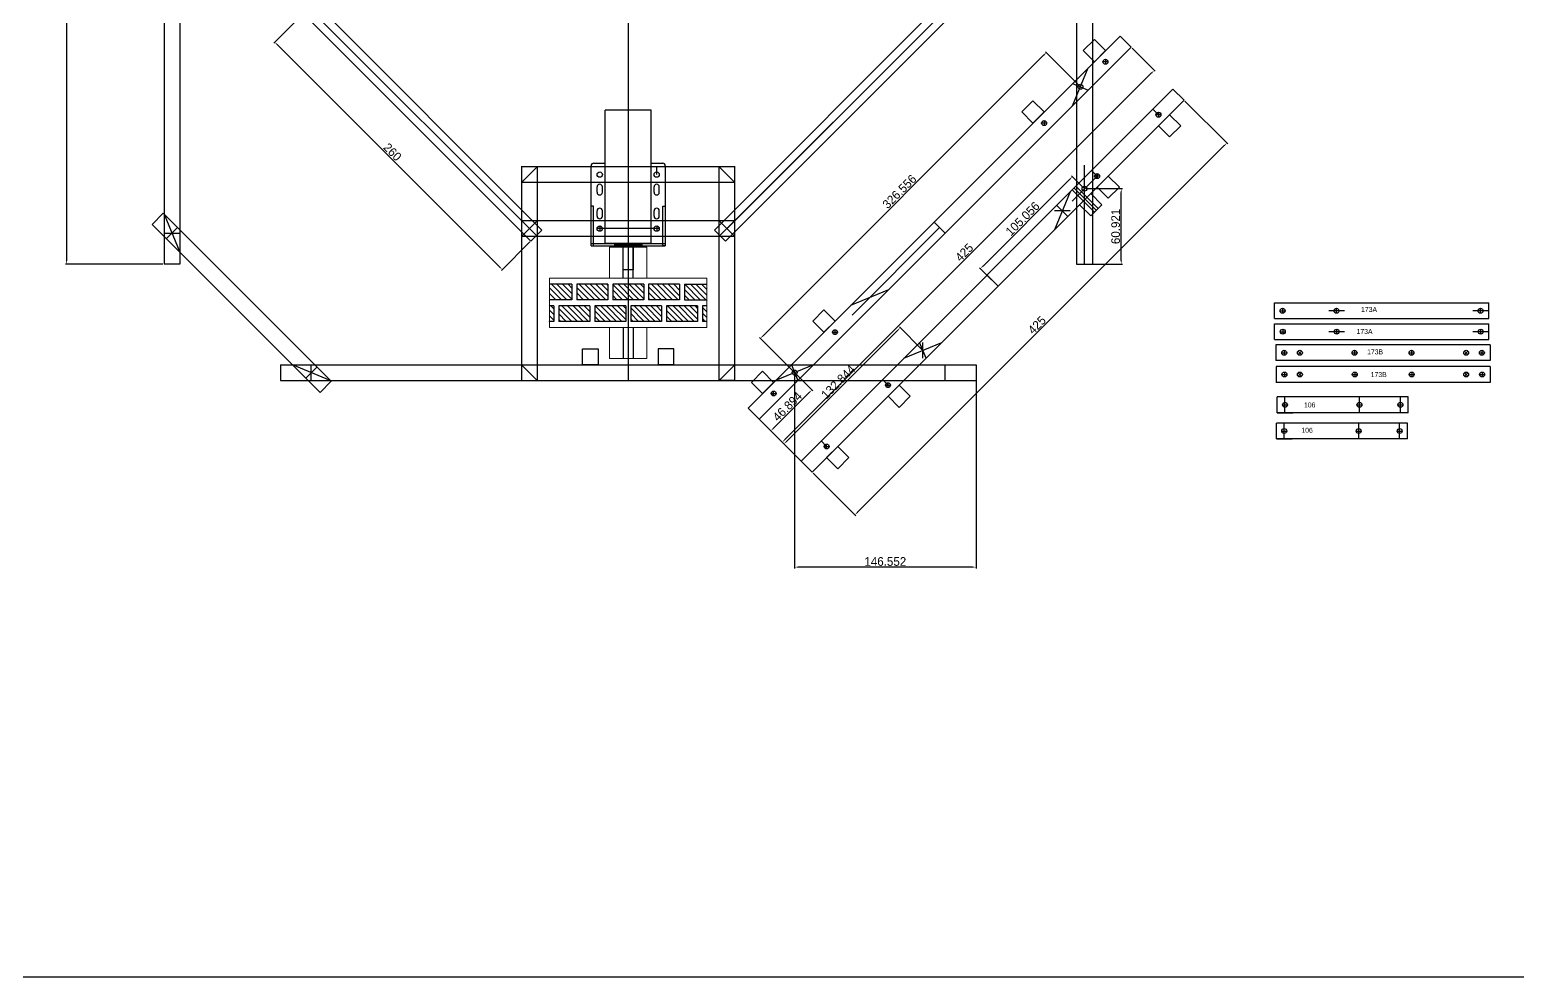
# Model space of a CAD drawing. Header units: millimetres. Extents: x -15418 to 43885, y -27590 to 23052.
# Drawn here: x 21737 to 22939, y -5202 to -4437 of the extents above; entities that cross this region are included whole.
import ezdxf

# ---------------------------------------------------------------- set-up
doc = ezdxf.new("R2010")
doc.units = ezdxf.units.MM
doc.header["$LTSCALE"] = 0.5
doc.layers.get('0').update_dxf_attribs({"lineweight": 5})
doc.layers.get('Defpoints').update_dxf_attribs({"color": 4})
for name, color, linetype in [('Layer1', 1, 'Continuous'), ('Layer2', 2, 'Continuous'), ('Layer3', 9, 'Continuous'), ('Layer4', 6, 'Continuous')]:
    doc.layers.add(name, color=color, linetype=linetype)
doc.layers.add('Layer9', color=3, linetype='Continuous', lineweight=5)
doc.dimstyles.new('ISO-25', dxfattribs={"dimtxt": 7, "dimasz": 3, "dimexe": 1, "dimexo": 1, "dimgap": 1, "dimtad": 1, "dimtoh": 1, "dimdec": 3, "dimdsep": 46, "dimtxsty": 'Standard', "dimcen": 2.5, "dimadec": 0, "dimazin": 0, "dimtfac": 1, "dimtdec": 3, "dimtmove": 0, "dimatfit": 3, "dimfxl": 1, "dimarcsym": 1})

# ---------------------------------------------------------------- blocks, each defined once
blk = doc.blocks.new('*D126')
at = {"layer": 'Defpoints', "color": 0, "transparency": 16777216}
for p in [(21845.5, -4063.9), (21766.8, -4625.9), (21845.5, -4625.9)]:
    blk.add_point(p, dxfattribs=at)
at = {"layer": 'Layer1', "color": 0, "lineweight": -2, "transparency": 16777216}
for p, q in [((21844.5, -4063.9), (21765.8, -4063.9)), ((21766.8, -4066.9), (21766.8, -4622.9)), ((21844.5, -4625.9), (21765.8, -4625.9))]:
    blk.add_line(p, q, dxfattribs=at)
at = {"layer": 'Layer1', "color": 0, "transparency": 16777216}
for points in [[(21766.3, -4066.9), (21767.3, -4066.9), (21766.8, -4063.9)], [(21766.3, -4622.9), (21767.3, -4622.9), (21766.8, -4625.9)]]:
    blk.add_solid(points, dxfattribs=at)
at = {"layer": 'Layer1', "color": 0, "transparency": 16777216, "insert": (21762.3, -4344.9), "char_height": 7, "attachment_point": 5, "rotation": 90}
blk.add_mtext('562', dxfattribs=at)
blk = doc.blocks.new('*D130')
at = {"layer": 'Defpoints', "color": 0, "transparency": 16777216}
for p in [(21958, -4423.5), (21934.9, -4446.5), (22141.8, -4607.3)]:
    blk.add_point(p, dxfattribs=at)
at = {"layer": 'Layer1', "color": 0, "lineweight": -2, "transparency": 16777216}
for p, q in [((21957.3, -4424.2), (21934.2, -4447.3)), ((22116.7, -4628.3), (21937.1, -4448.7)), ((22141.1, -4608), (22118.1, -4631.1))]:
    blk.add_line(p, q, dxfattribs=at)
at = {"layer": 'Layer1', "color": 0, "transparency": 16777216}
for points in [[(21937.4, -4448.3), (21936.7, -4449), (21934.9, -4446.5)], [(22117, -4627.9), (22116.3, -4628.6), (22118.8, -4630.4)]]:
    blk.add_solid(points, dxfattribs=at)
at = {"layer": 'Layer1', "color": 0, "transparency": 16777216, "insert": (22030, -4535.3), "char_height": 7, "attachment_point": 5, "rotation": 315}
blk.add_mtext('260', dxfattribs=at)
blk = doc.blocks.new('*D134')
at = {"layer": 'Defpoints', "color": 0, "transparency": 16777216}
for p in [(22626.8, -4450.6), (22645.4, -4469.3), (22326.3, -4751.2)]:
    blk.add_point(p, dxfattribs=at)
at = {"layer": 'Layer1', "color": 0, "lineweight": -2, "transparency": 16777216}
for p, q in [((22627.5, -4451.3), (22646.1, -4470)), ((22347, -4767.7), (22643.3, -4471.4)), ((22327, -4751.9), (22345.6, -4770.5))]:
    blk.add_line(p, q, dxfattribs=at)
at = {"layer": 'Layer1', "color": 0, "transparency": 16777216}
for points in [[(22643, -4471.1), (22643.7, -4471.8), (22645.4, -4469.3)], [(22346.7, -4767.3), (22347.4, -4768), (22344.9, -4769.8)]]:
    blk.add_solid(points, dxfattribs=at)
at = {"layer": 'Layer1', "color": 0, "transparency": 16777216, "insert": (22492, -4616.4), "char_height": 7, "attachment_point": 5, "rotation": 45}
blk.add_mtext('425', dxfattribs=at)
blk = doc.blocks.new('*D135')
at = {"layer": 'Defpoints', "color": 0, "transparency": 16777216}
for p in [(22669.6, -4493.4), (22704.2, -4528), (22369.1, -4794)]:
    blk.add_point(p, dxfattribs=at)
at = {"layer": 'Layer1', "color": 0, "lineweight": -2, "transparency": 16777216}
for p, q in [((22670.3, -4494.2), (22704.9, -4528.7)), ((22405.8, -4826.4), (22702, -4530.1)), ((22369.8, -4794.7), (22404.4, -4829.2))]:
    blk.add_line(p, q, dxfattribs=at)
at = {"layer": 'Layer1', "color": 0, "transparency": 16777216}
for points in [[(22701.7, -4529.8), (22702.4, -4530.5), (22704.2, -4528)], [(22405.4, -4826.1), (22406.1, -4826.8), (22403.6, -4828.5)]]:
    blk.add_solid(points, dxfattribs=at)
at = {"layer": 'Layer1', "color": 0, "transparency": 16777216, "insert": (22550.7, -4675.1), "char_height": 7, "attachment_point": 5, "rotation": 45}
blk.add_mtext('425', dxfattribs=at)
blk = doc.blocks.new('*D136')
at = {"layer": 'Defpoints', "color": 0, "transparency": 16777216}
for p in [(22354.9, -4713.5), (22368.9, -4727.5), (22321.8, -4746.7)]:
    blk.add_point(p, dxfattribs=at)
at = {"layer": 'Layer1', "color": 0, "lineweight": -2, "transparency": 16777216}
for p, q in [((22355.6, -4714.2), (22369.6, -4728.2)), ((22337.8, -4758.5), (22366.8, -4729.6)), ((22322.5, -4747.4), (22336.4, -4761.3))]:
    blk.add_line(p, q, dxfattribs=at)
at = {"layer": 'Layer1', "color": 0, "transparency": 16777216}
for points in [[(22366.4, -4729.2), (22367.1, -4729.9), (22368.9, -4727.5)], [(22337.5, -4758.1), (22338.2, -4758.9), (22335.7, -4760.6)]]:
    blk.add_solid(points, dxfattribs=at)
at = {"layer": 'Layer1', "color": 0, "transparency": 16777216, "insert": (22349.1, -4740.9), "char_height": 7, "attachment_point": 5, "rotation": 45}
blk.add_mtext('46.894', dxfattribs=at)
blk = doc.blocks.new('*D139')
at = {"layer": 'Defpoints', "color": 0, "transparency": 16777216}
for p in [(22354.9, -4713.5), (22501.5, -4713.5), (22354.9, -4870.7)]:
    blk.add_point(p, dxfattribs=at)
at = {"layer": 'Layer1', "color": 0, "lineweight": -2, "transparency": 16777216}
for p, q in [((22354.9, -4714.5), (22354.9, -4871.7)), ((22501.5, -4714.5), (22501.5, -4871.7)), ((22498.5, -4870.7), (22357.9, -4870.7))]:
    blk.add_line(p, q, dxfattribs=at)
at = {"layer": 'Layer1', "color": 0, "transparency": 16777216}
for points in [[(22357.9, -4870.2), (22357.9, -4871.2), (22354.9, -4870.7)], [(22498.5, -4870.2), (22498.5, -4871.2), (22501.5, -4870.7)]]:
    blk.add_solid(points, dxfattribs=at)
at = {"layer": 'Layer1', "color": 0, "transparency": 16777216, "insert": (22428.2, -4866.2), "char_height": 7, "attachment_point": 5}
blk.add_mtext('146.552', dxfattribs=at)
blk = doc.blocks.new('*D213')
at = {"layer": 'Defpoints', "color": 0, "transparency": 16777216}
for p in [(22458.5, -4695.5), (22346.3, -4771.2), (22364.6, -4789.5)]:
    blk.add_point(p, dxfattribs=at)
at = {"layer": 'Layer9', "color": 0, "lineweight": -2, "transparency": 16777216}
for p, q in [((22438.1, -4679.4), (22348.5, -4769.1)), ((22457.8, -4694.8), (22439.6, -4676.6)), ((22363.9, -4788.8), (22345.6, -4770.5))]:
    blk.add_line(p, q, dxfattribs=at)
at = {"layer": 'Layer9', "color": 0, "transparency": 16777216}
for points in [[(22437.8, -4679.1), (22438.5, -4679.8), (22440.3, -4677.3)], [(22348.1, -4768.8), (22348.8, -4769.5), (22346.3, -4771.2)]]:
    blk.add_solid(points, dxfattribs=at)
at = {"layer": 'Layer9', "color": 0, "transparency": 16777216, "insert": (22390.1, -4721.1), "char_height": 7, "attachment_point": 5, "rotation": 45}
blk.add_mtext('132.844', dxfattribs=at)
blk = doc.blocks.new('*D214')
at = {"layer": 'Defpoints', "color": 0, "transparency": 16777216}
for p in [(22585.8, -4482.6), (22327.3, -4685.9), (22354.9, -4713.5)]:
    blk.add_point(p, dxfattribs=at)
at = {"layer": 'Layer9', "color": 0, "lineweight": -2, "transparency": 16777216}
for p, q in [((22556.1, -4457.1), (22329.4, -4683.8)), ((22585.1, -4481.9), (22557.5, -4454.3)), ((22354.2, -4712.8), (22326.6, -4685.2))]:
    blk.add_line(p, q, dxfattribs=at)
at = {"layer": 'Layer9', "color": 0, "transparency": 16777216}
for points in [[(22555.7, -4456.7), (22556.5, -4457.5), (22558.2, -4455)], [(22329.1, -4683.4), (22329.8, -4684.1), (22327.3, -4685.9)]]:
    blk.add_solid(points, dxfattribs=at)
at = {"layer": 'Layer9', "color": 0, "transparency": 16777216, "insert": (22439.6, -4567.3), "char_height": 7, "attachment_point": 5, "rotation": 45}
blk.add_mtext('326.556', dxfattribs=at)
blk = doc.blocks.new('*D232')
at = {"layer": 'Defpoints', "color": 0, "transparency": 16777216}
for p in [(22579.4, -4555.2), (22589.1, -4564.9), (22514.8, -4639.2)]:
    blk.add_point(p, dxfattribs=at)
at = {"layer": 'Layer1', "color": 0, "lineweight": -2, "transparency": 16777216}
for p, q in [((22588.4, -4564.2), (22578.7, -4554.5)), ((22507.3, -4627.4), (22577.3, -4557.3)), ((22514.1, -4638.5), (22504.4, -4628.8))]:
    blk.add_line(p, q, dxfattribs=at)
at = {"layer": 'Layer1', "color": 0, "transparency": 16777216}
for points in [[(22576.9, -4557), (22577.6, -4557.7), (22579.4, -4555.2)], [(22506.9, -4627), (22507.6, -4627.7), (22505.1, -4629.5)]]:
    blk.add_solid(points, dxfattribs=at)
at = {"layer": 'Layer1', "color": 0, "transparency": 16777216, "insert": (22539.1, -4589.2), "char_height": 7, "attachment_point": 5, "rotation": 45}
blk.add_mtext('105.056', dxfattribs=at)
blk = doc.blocks.new('*D233')
at = {"layer": 'Defpoints', "color": 0, "transparency": 16777216}
for p in [(22589.1, -4564.9), (22618.8, -4564.9), (22589.1, -4625.9)]:
    blk.add_point(p, dxfattribs=at)
at = {"layer": 'Layer1', "color": 0, "lineweight": -2, "transparency": 16777216}
for p, q in [((22590.1, -4564.9), (22619.8, -4564.9)), ((22618.8, -4622.9), (22618.8, -4567.9)), ((22590.1, -4625.9), (22619.8, -4625.9))]:
    blk.add_line(p, q, dxfattribs=at)
at = {"layer": 'Layer1', "color": 0, "transparency": 16777216}
for points in [[(22618.3, -4567.9), (22619.3, -4567.9), (22618.8, -4564.9)], [(22618.3, -4622.9), (22619.3, -4622.9), (22618.8, -4625.9)]]:
    blk.add_solid(points, dxfattribs=at)
at = {"layer": 'Layer1', "color": 0, "transparency": 16777216, "insert": (22614.3, -4595.4), "char_height": 7, "attachment_point": 5, "rotation": 90}
blk.add_mtext('60.921', dxfattribs=at)

msp = doc.modelspace()

# ---------------------------------------------------------------- hatches: boundary and pattern name
at = {"layer": 'Layer3', "transparency": 33554661}
h = msp.add_hatch(dxfattribs=at)
h.set_pattern_fill('ANSI31', color=256, angle=270)
h.set_pattern_definition([(315, (6459.4797, 19165.9875), (2.24506403, 2.24506403), [])])
h.paths.add_polyline_path([(22265.977, -4642.1529), (22283.977, -4642.1529), (22283.977, -4654.6529), (22265.977, -4654.6529)])
h.paths.add_polyline_path([(22236.977, -4642.1529), (22261.977, -4642.1529), (22261.977, -4654.6529), (22236.977, -4654.6529)])
h.paths.add_polyline_path([(22251.477, -4659.6529), (22276.477, -4659.6529), (22276.477, -4672.1529), (22251.477, -4672.1529)])
h.paths.add_polyline_path([(22222.477, -4659.6529), (22247.477, -4659.6529), (22247.477, -4672.1529), (22222.477, -4672.1529)])
h.paths.add_polyline_path([(22207.977, -4642.1529), (22232.977, -4642.1529), (22232.977, -4654.6529), (22207.977, -4654.6529)])
h.paths.add_polyline_path([(22193.477, -4659.6529), (22218.477, -4659.6529), (22218.477, -4672.1529), (22193.477, -4672.1529)])
h.paths.add_polyline_path([(22178.977, -4642.1529), (22203.977, -4642.1529), (22203.977, -4654.6529), (22178.977, -4654.6529)])
h.paths.add_polyline_path([(22164.477, -4659.6529), (22189.477, -4659.6529), (22189.477, -4672.1529), (22164.477, -4672.1529)])
h.paths.add_polyline_path([(22156.977, -4642.1529), (22174.977, -4642.1529), (22174.977, -4654.6529), (22156.977, -4654.6529)])
h.paths.add_polyline_path([(22156.977, -4659.6529), (22160.477, -4659.6529), (22160.477, -4672.1529), (22156.977, -4672.1529)])
h.paths.add_polyline_path([(22280.477, -4659.6529), (22283.977, -4659.6529), (22283.977, -4672.1529), (22280.477, -4672.1529)])

# ---------------------------------------------------------------- linework, layer by layer
at = {"transparency": 33554661}
for p, q in [((22205.477, -4612.1529), (22235.477, -4612.1529)), ((22205.477, -4637.1529), (22205.477, -4612.1529)), ((22220.477, -4637.1529), (22220.477, -4612.1529)), ((22235.477, -4637.1529), (22235.477, -4612.1529)), ((22283.977, -4637.1529), (22156.977, -4637.1529)), ((22156.977, -4637.1529), (22156.977, -4677.1529)), ((22283.977, -4677.1529), (22283.977, -4637.1529)), ((22156.977, -4677.1529), (22283.977, -4677.1529)), ((22205.477, -4677.1529), (22205.477, -4702.1529)), ((22235.477, -4677.1529), (22235.477, -4702.1529)), ((22235.477, -4702.1529), (22205.477, -4702.1529))]:
    msp.add_line(p, q, dxfattribs=at)
at = {"layer": 'Defpoints', "transparency": 33554661}
for p, q in [((22190.477, -4611.1529), (22190.477, -4546.4429)), ((22192.627, -4544.2929), (22201.827, -4544.2929)), ((22239.127, -4544.2929), (22248.327, -4544.2929)), ((22250.477, -4546.4429), (22250.477, -4611.1529)), ((22195.327, -4567.8529), (22195.327, -4563.5529)), ((22199.627, -4567.8529), (22199.627, -4563.5529)), ((22241.327, -4567.8529), (22241.327, -4563.5529)), ((22245.627, -4567.8529), (22245.627, -4563.5529)), ((22192.477, -4579.1529), (22190.477, -4579.1529)), ((22192.477, -4611.1529), (22192.477, -4579.1529)), ((22195.327, -4587.1529), (22195.327, -4582.8529)), ((22199.627, -4587.1529), (22199.627, -4582.8529)), ((22241.327, -4587.1529), (22241.327, -4582.8529)), ((22245.627, -4587.1529), (22245.627, -4582.8529)), ((22248.477, -4611.1529), (22248.477, -4579.1529)), ((22248.477, -4579.1529), (22250.477, -4579.1529)), ((22190.477, -4609.1529), (22250.477, -4609.1529)), ((22190.477, -4611.1529), (22250.477, -4611.1529)), ((22190.477, -4611.1529), (22192.477, -4611.1529)), ((22209.477, -4609.1529), (22209.477, -4611.1529)), ((22220.477, -4612.1529), (22220.477, -4611.1529)), ((22231.477, -4609.1529), (22231.477, -4611.1529)), ((22250.477, -4611.1529), (22248.477, -4611.1529))]:
    msp.add_line(p, q, dxfattribs=at)
for centre in [(22197.477, -4553.5529), (22243.477, -4553.5529), (22197.477, -4597.1529), (22243.477, -4597.1529)]:
    msp.add_circle(centre, 2.15, dxfattribs=at)
for centre, start, end in [((22192.627, -4546.4429), 90, 180), ((22248.327, -4546.4429), 0, 90), ((22197.477, -4563.5529), 0, 180), ((22243.477, -4563.5529), 0, 180), ((22197.477, -4567.8529), 180, 0), ((22243.477, -4567.8529), 180, 0), ((22197.477, -4582.8529), 0, 180), ((22197.477, -4587.1529), 180, 0), ((22243.477, -4582.8529), 0, 180), ((22243.477, -4587.1529), 180, 0)]:
    msp.add_arc(centre, 2.15, start, end, dxfattribs=at)
at = {"layer": 'Layer1', "transparency": 33554661}
for p, q in [((22220.477, -3969.8529), (22220.477, -4719.8529)), ((21845.477, -4063.8529), (21845.477, -4625.8529)), ((21858.177, -4063.8529), (21858.177, -4625.8529)), ((22582.777, -4063.8529), (22582.777, -4625.8529)), ((22595.477, -4063.8529), (22595.477, -4625.8529)), ((21962.4781, -4419.004), (22146.3259, -4602.8517)), ((21966.9682, -4414.5138), (22150.816, -4598.3616)), ((22290.138, -4598.3616), (22473.9857, -4414.5138)), ((22294.6281, -4602.8517), (22478.4759, -4419.004)), ((22141.8357, -4607.3419), (21957.988, -4423.4941)), ((22482.966, -4423.4941), (22299.1182, -4607.3419)), ((22300.327, -4597.1529), (22472.777, -4424.7029)), ((22317.2758, -4742.1721), (22617.7962, -4441.6517)), ((22597.078, -4444.4094), (22588.0977, -4453.3897)), ((22606.0583, -4453.3897), (22597.078, -4444.4094)), ((22617.7962, -4441.6517), (22626.7765, -4450.632)), ((22326.2561, -4751.1523), (22626.7765, -4450.632)), ((22588.0977, -4453.3897), (22597.078, -4462.3699)), ((22597.078, -4462.3699), (22606.0583, -4453.3897)), ((22579.485, -4497.9234), (22592.185, -4467.2629)), ((22608.0583, -4462.3699), (22604.0583, -4462.3699)), ((22606.0583, -4460.3699), (22606.0583, -4464.3699)), ((22579.485, -4479.9629), (22592.185, -4485.2234)), ((22660.6115, -4484.467), (22360.0912, -4784.9874)), ((22369.0714, -4793.9677), (22669.5918, -4493.4473)), ((22547.5098, -4493.9776), (22538.5296, -4502.9579)), ((22556.4901, -4502.9579), (22547.5098, -4493.9776)), ((22669.5918, -4493.4473), (22660.6115, -4484.467)), ((22201.827, -4609.1529), (22201.827, -4501.3529)), ((22239.127, -4501.3529), (22201.827, -4501.3529)), ((22239.127, -4609.1529), (22239.127, -4501.3529)), ((22538.5296, -4502.9579), (22547.5098, -4511.9381)), ((22547.5098, -4511.9381), (22556.4901, -4502.9579)), ((22648.8736, -4505.1853), (22644.3834, -4500.6951)), ((22650.8736, -4505.1853), (22646.8736, -4505.1853)), ((22648.8736, -4503.1853), (22648.8736, -4507.1853)), ((22657.8538, -4505.1853), (22648.8736, -4514.1655)), ((22666.8341, -4514.1655), (22657.8538, -4505.1853)), ((22558.4901, -4511.9381), (22554.4901, -4511.9381)), ((22556.4901, -4509.9381), (22556.4901, -4513.9381)), ((22648.8736, -4514.1655), (22657.8538, -4523.1458)), ((22657.8538, -4523.1458), (22666.8341, -4514.1655)), ((22306.977, -4547.2029), (22133.977, -4547.2029)), ((22134.277, -4547.0279), (22134.277, -4720.0279)), ((22134.277, -4559.9029), (22146.977, -4547.2029)), ((22146.977, -4547.0279), (22146.977, -4720.0279)), ((22293.977, -4720.0279), (22293.977, -4547.0279)), ((22306.677, -4559.9029), (22293.977, -4547.2029)), ((22306.677, -4720.0279), (22306.677, -4547.0279)), ((22589.127, -4625.8529), (22589.127, -4545.8529)), ((22599.3054, -4554.7534), (22594.8153, -4550.2633)), ((22599.3054, -4552.7534), (22599.3054, -4556.7534)), ((22306.977, -4559.9029), (22133.977, -4559.9029)), ((22599.3054, -4554.7534), (22579.0384, -4575.0204)), ((22597.2194, -4583.7802), (22579.2589, -4565.8197)), ((22598.6336, -4582.366), (22580.6731, -4564.4054)), ((22600.0478, -4580.9517), (22582.0873, -4562.9912)), ((22601.3054, -4554.7534), (22597.3054, -4554.7534)), ((22608.2856, -4554.7534), (22599.3054, -4563.7337)), ((22599.3054, -4563.7337), (22608.2856, -4572.714)), ((22599.3054, -4563.7337), (22608.2856, -4572.714)), ((22617.2659, -4563.7337), (22608.2856, -4554.7534)), ((22608.2856, -4572.714), (22617.2659, -4563.7337)), ((22577.5165, -4567.5621), (22564.8165, -4598.2226)), ((22566.6764, -4578.4022), (22575.6566, -4587.3825)), ((22585.1633, -4577.8758), (22594.1435, -4586.8561)), ((22594.1435, -4568.8956), (22603.1238, -4577.8758)), ((22594.1435, -4586.8561), (22603.1238, -4577.8758)), ((21835.7796, -4593.7857), (21844.7599, -4584.8055)), ((21844.7599, -4584.8055), (21980.5244, -4720.57)), ((21845.477, -4585.5226), (21858.177, -4616.1831)), ((22577.5165, -4582.8923), (22564.8165, -4582.8923)), ((21971.5441, -4729.5502), (21835.7796, -4593.7857)), ((21845.477, -4600.8529), (21858.177, -4600.8529)), ((21856.3171, -4596.3627), (21847.3369, -4605.343)), ((22306.977, -4590.8029), (22133.977, -4590.8029)), ((22146.977, -4590.8029), (22134.277, -4603.5029)), ((22150.816, -4598.3616), (22141.8357, -4607.3419)), ((22199.627, -4597.1529), (22195.327, -4597.1529)), ((22197.477, -4595.0029), (22197.477, -4599.3029)), ((22243.477, -4597.1529), (22197.477, -4597.1529)), ((22220.477, -4590.8029), (22220.477, -4603.5029)), ((22245.627, -4597.1529), (22241.327, -4597.1529)), ((22243.477, -4595.0029), (22243.477, -4599.3029)), ((22299.1182, -4607.3419), (22290.138, -4598.3616)), ((22306.677, -4603.5029), (22293.977, -4590.8029)), ((22476.5163, -4600.8922), (22467.536, -4591.9119)), ((22306.977, -4603.5029), (22133.977, -4603.5029)), ((22239.127, -4609.1529), (22201.827, -4609.1529)), ((22209.477, -4609.1529), (22209.477, -4610.4529)), ((22231.477, -4610.4529), (22209.477, -4610.4529)), ((22216.477, -4609.1529), (22216.477, -4610.4529)), ((22216.477, -4630.4529), (22216.477, -4610.4529)), ((22220.477, -4609.1529), (22220.477, -4610.4529)), ((22224.477, -4609.1529), (22224.477, -4610.4529)), ((22224.477, -4610.4529), (22224.477, -4630.4529)), ((22231.477, -4609.1529), (22231.477, -4610.4529)), ((21858.177, -4625.8529), (21845.477, -4625.8529)), ((21858.177, -4625.8529), (21845.477, -4625.8529)), ((22582.777, -4625.8529), (22595.477, -4625.8529)), ((22224.477, -4630.4529), (22216.477, -4630.4529)), ((22519.3316, -4643.7075), (22510.3514, -4634.7272)), ((22400.3709, -4659.077), (22431.0314, -4646.377)), ((22742.6379, -4657.2322), (22915.6379, -4657.2322)), ((22742.6379, -4669.9322), (22742.6379, -4657.2322)), ((22749.1629, -4661.5822), (22749.1629, -4665.5822)), ((22792.7629, -4665.5822), (22792.7629, -4661.5822)), ((22909.1129, -4665.5822), (22909.1129, -4661.5822)), ((22915.6379, -4669.9322), (22915.6379, -4657.2322)), ((22378.582, -4662.9054), (22369.6017, -4671.8857)), ((22369.6017, -4671.8857), (22378.582, -4680.8659)), ((22387.5623, -4671.8857), (22378.582, -4662.9054)), ((22378.582, -4680.8659), (22387.5623, -4671.8857)), ((22742.6379, -4669.9322), (22915.6379, -4669.9322)), ((22742.733, -4674.1294), (22915.733, -4674.1294)), ((22742.733, -4686.8294), (22742.733, -4674.1294)), ((22747.1629, -4663.5822), (22751.1629, -4663.5822)), ((22799.1129, -4663.5822), (22786.4129, -4663.5822)), ((22915.4629, -4663.5822), (22902.7629, -4663.5822)), ((22915.733, -4686.8294), (22915.733, -4674.1294)), ((22385.5623, -4680.8659), (22389.5623, -4680.8659)), ((22387.5623, -4682.8659), (22387.5623, -4678.8659)), ((22747.258, -4680.4794), (22751.258, -4680.4794)), ((22749.258, -4678.4794), (22749.258, -4682.4794)), ((22799.208, -4680.4794), (22786.508, -4680.4794)), ((22792.858, -4682.4794), (22792.858, -4678.4794)), ((22915.558, -4680.4794), (22902.858, -4680.4794)), ((22909.208, -4682.4794), (22909.208, -4678.4794)), ((22183.5349, -4707.1529), (22183.5349, -4694.4529)), ((22183.5349, -4694.4529), (22196.2349, -4694.4529)), ((22196.2349, -4694.4529), (22196.2349, -4707.1529)), ((22257.4191, -4694.4529), (22244.7191, -4694.4529)), ((22244.7191, -4694.4529), (22244.7191, -4707.1529)), ((22257.4191, -4707.1529), (22257.4191, -4694.4529)), ((22443.1862, -4701.8923), (22473.8467, -4689.1923)), ((22461.1467, -4701.8923), (22455.8862, -4689.1923)), ((22458.5165, -4701.8923), (22458.5165, -4689.1923)), ((22742.733, -4686.8294), (22915.733, -4686.8294)), ((22916.7955, -4691.1446), (22743.7955, -4691.1446)), ((22743.7955, -4691.1446), (22743.7955, -4703.8446)), ((22748.4455, -4697.4946), (22752.4455, -4697.4946)), ((22750.4455, -4695.4946), (22750.4455, -4699.4946)), ((22761.7313, -4696.0804), (22764.5598, -4698.9088)), ((22761.7313, -4698.9088), (22764.5598, -4696.0804)), ((22805.2955, -4697.4946), (22809.2955, -4697.4946)), ((22807.2955, -4695.4946), (22807.2955, -4699.4946)), ((22851.2955, -4697.4946), (22855.2955, -4697.4946)), ((22853.2955, -4695.4946), (22853.2955, -4699.4946)), ((22896.0313, -4696.0804), (22898.8598, -4698.9088)), ((22896.0313, -4698.9088), (22898.8598, -4696.0804)), ((22908.1455, -4697.4946), (22912.1455, -4697.4946)), ((22910.1455, -4695.4946), (22910.1455, -4699.4946)), ((22916.7955, -4691.1446), (22916.7955, -4703.8446)), ((21939.477, -4707.1529), (22501.477, -4707.1529)), ((21939.477, -4707.1529), (21939.477, -4719.8529)), ((21939.477, -4707.1529), (21939.477, -4719.8529)), ((21979.8072, -4719.8529), (21949.1467, -4707.1529)), ((21968.9671, -4709.0127), (21959.9869, -4717.993)), ((21964.477, -4719.8529), (21964.477, -4707.1529)), ((21964.477, -4719.8529), (21964.477, -4707.1529)), ((22146.977, -4719.8529), (22134.277, -4707.1529)), ((22196.2349, -4707.1529), (22183.5349, -4707.1529)), ((22257.4191, -4707.1529), (22244.7191, -4707.1529)), ((22293.977, -4719.8529), (22306.677, -4707.1529)), ((22370.2556, -4707.1529), (22339.5951, -4719.8529)), ((22352.2951, -4707.1529), (22357.5556, -4719.8529)), ((22476.477, -4719.8529), (22476.477, -4707.1529)), ((22501.477, -4707.1529), (22501.477, -4719.8529)), ((22916.7955, -4703.8446), (22743.7955, -4703.8446)), ((22916.9617, -4708.719), (22743.9617, -4708.719)), ((22743.9617, -4708.719), (22743.9617, -4721.419)), ((22916.9617, -4708.719), (22916.9617, -4721.419)), ((21939.477, -4719.8529), (22501.477, -4719.8529)), ((21980.5244, -4720.57), (21971.5441, -4729.5502)), ((22134.277, -4720.0279), (22146.977, -4720.0279)), ((22306.677, -4720.0279), (22293.977, -4720.0279)), ((22329.0138, -4712.4736), (22320.0336, -4721.4539)), ((22320.0336, -4721.4539), (22329.0138, -4730.4341)), ((22337.9941, -4721.4539), (22329.0138, -4712.4736)), ((22329.0138, -4730.4341), (22337.9941, -4721.4539)), ((22430.3776, -4723.6813), (22425.8874, -4719.1911)), ((22430.3776, -4725.6813), (22430.3776, -4721.6813)), ((22916.9617, -4721.419), (22743.9617, -4721.419)), ((22748.6117, -4715.069), (22752.6117, -4715.069)), ((22750.6117, -4713.069), (22750.6117, -4717.069)), ((22761.7313, -4713.6548), (22764.5598, -4716.4832)), ((22761.7313, -4716.4832), (22764.5598, -4713.6548)), ((22805.4617, -4715.069), (22809.4617, -4715.069)), ((22807.4617, -4713.069), (22807.4617, -4717.069)), ((22851.4617, -4715.069), (22855.4617, -4715.069)), ((22853.4617, -4713.069), (22853.4617, -4717.069)), ((22896.0313, -4713.6548), (22898.8598, -4716.4832)), ((22896.0313, -4716.4832), (22898.8598, -4713.6548)), ((22908.3117, -4715.069), (22912.3117, -4715.069)), ((22910.3117, -4713.069), (22910.3117, -4717.069)), ((22335.9941, -4730.4341), (22339.9941, -4730.4341)), ((22337.9941, -4732.4341), (22337.9941, -4728.4341)), ((22428.3776, -4723.6813), (22432.3776, -4723.6813)), ((22439.3578, -4723.6813), (22430.3776, -4732.6615)), ((22430.3776, -4732.6615), (22439.3578, -4741.6418)), ((22448.3381, -4732.6615), (22439.3578, -4723.6813)), ((22439.3578, -4741.6418), (22448.3381, -4732.6615)), ((22850.708, -4733.2412), (22744.708, -4733.2412)), ((22744.708, -4745.9412), (22744.708, -4733.2412)), ((22757.438, -4733.2412), (22744.738, -4733.2412)), ((22751.088, -4745.9412), (22751.088, -4733.2412)), ((22811.238, -4745.9412), (22811.238, -4733.2412)), ((22844.328, -4745.9412), (22844.328, -4733.2412)), ((22850.708, -4745.9412), (22850.708, -4733.2412)), ((22317.2758, -4742.1721), (22326.2561, -4751.1523)), ((22850.708, -4745.9412), (22744.708, -4745.9412)), ((22744.738, -4745.9412), (22757.438, -4745.9412)), ((22749.088, -4739.5912), (22753.088, -4739.5912)), ((22809.238, -4739.5912), (22813.238, -4739.5912)), ((22842.328, -4739.5912), (22846.328, -4739.5912)), ((22850.1026, -4754.4033), (22744.1026, -4754.4033)), ((22744.1026, -4767.1033), (22744.1026, -4754.4033)), ((22756.8326, -4754.4033), (22744.1326, -4754.4033)), ((22750.4826, -4767.1033), (22750.4826, -4754.4033)), ((22810.6326, -4767.1033), (22810.6326, -4754.4033)), ((22843.7226, -4767.1033), (22843.7226, -4754.4033)), ((22850.1026, -4767.1033), (22850.1026, -4754.4033)), ((22380.8094, -4773.2494), (22376.3193, -4768.7593)), ((22850.1026, -4767.1033), (22744.1026, -4767.1033)), ((22744.1326, -4767.1033), (22756.8326, -4767.1033)), ((22748.4826, -4760.7533), (22752.4826, -4760.7533)), ((22808.6326, -4760.7533), (22812.6326, -4760.7533)), ((22841.7226, -4760.7533), (22845.7226, -4760.7533)), ((22378.8094, -4773.2494), (22382.8094, -4773.2494)), ((22380.8094, -4775.2494), (22380.8094, -4771.2494)), ((22389.7896, -4773.2494), (22380.8094, -4782.2297)), ((22380.8094, -4782.2297), (22389.7896, -4791.2099)), ((22398.7699, -4782.2297), (22389.7896, -4773.2494)), ((22389.7896, -4791.2099), (22398.7699, -4782.2297)), ((22360.0912, -4784.9874), (22369.0714, -4793.9677))]:
    msp.add_line(p, q, dxfattribs=at)
msp.add_lwpolyline([(21269.8088, -3532.3278), (23789.5195, -3532.3278), (23789.5195, -5202.1006), (21269.8088, -5202.1006)], close=True, dxfattribs=at)
for centre in [(22606.0583, -4462.3699), (22585.835, -4482.5932), (22648.8736, -4505.1853), (22556.4901, -4511.9381), (22599.3054, -4554.7534), (22589.1719, -4564.8869), (22749.1629, -4663.5822), (22792.7629, -4663.5822), (22909.1129, -4663.5822), (22387.5623, -4680.8659), (22749.258, -4680.4794), (22792.858, -4680.4794), (22909.208, -4680.4794), (22750.4455, -4697.4946), (22763.1455, -4697.4946), (22807.2955, -4697.4946), (22853.2955, -4697.4946), (22897.4455, -4697.4946), (22910.1455, -4697.4946), (22354.9253, -4713.5029), (22430.3776, -4723.6813), (22750.6117, -4715.069), (22763.1455, -4715.069), (22807.4617, -4715.069), (22853.4617, -4715.069), (22897.4455, -4715.069), (22910.3117, -4715.069), (22337.9941, -4730.4341), (22751.088, -4739.5912), (22811.238, -4739.5912), (22844.328, -4739.5912), (22750.4826, -4760.7533), (22810.6326, -4760.7533), (22843.7226, -4760.7533), (22380.8094, -4773.2494)]:
    msp.add_circle(centre, 2, dxfattribs=at)
at = {"layer": 'Layer2', "transparency": 33554661}
for p, q in [((22216.477, -4637.1529), (22216.477, -4612.1529)), ((22224.477, -4637.1529), (22224.477, -4612.1529)), ((22216.477, -4677.1529), (22216.477, -4702.1529)), ((22224.477, -4677.1529), (22224.477, -4702.1529))]:
    msp.add_line(p, q, dxfattribs=at)
at = {"layer": 'Layer3', "transparency": 33554661}
for p, q in [((22174.977, -4642.1529), (22156.977, -4642.1529)), ((22174.977, -4642.1529), (22174.977, -4654.6529)), ((22178.977, -4642.1529), (22178.977, -4654.6529)), ((22203.977, -4642.1529), (22178.977, -4642.1529)), ((22203.977, -4642.1529), (22203.977, -4654.6529)), ((22207.977, -4642.1529), (22207.977, -4654.6529)), ((22232.977, -4642.1529), (22207.977, -4642.1529)), ((22232.977, -4642.1529), (22232.977, -4654.6529)), ((22236.977, -4642.1529), (22236.977, -4654.6529)), ((22261.977, -4642.1529), (22236.977, -4642.1529)), ((22261.977, -4642.1529), (22261.977, -4654.6529)), ((22265.977, -4642.1529), (22265.977, -4654.6529)), ((22265.977, -4642.1529), (22283.977, -4642.1529)), ((22174.977, -4654.6529), (22156.977, -4654.6529)), ((22160.477, -4659.6529), (22156.977, -4659.6529)), ((22160.477, -4659.6529), (22160.477, -4672.1529)), ((22164.477, -4659.6529), (22164.477, -4672.1529)), ((22189.477, -4659.6529), (22164.477, -4659.6529)), ((22203.977, -4654.6529), (22178.977, -4654.6529)), ((22189.477, -4659.6529), (22189.477, -4672.1529)), ((22193.477, -4659.6529), (22193.477, -4672.1529)), ((22218.477, -4659.6529), (22193.477, -4659.6529)), ((22232.977, -4654.6529), (22207.977, -4654.6529)), ((22218.477, -4659.6529), (22218.477, -4672.1529)), ((22222.477, -4659.6529), (22222.477, -4672.1529)), ((22247.477, -4659.6529), (22222.477, -4659.6529)), ((22261.977, -4654.6529), (22236.977, -4654.6529)), ((22247.477, -4659.6529), (22247.477, -4672.1529)), ((22251.477, -4659.6529), (22251.477, -4672.1529)), ((22276.477, -4659.6529), (22251.477, -4659.6529)), ((22265.977, -4654.6529), (22283.977, -4654.6529)), ((22276.477, -4659.6529), (22276.477, -4672.1529)), ((22280.477, -4659.6529), (22280.477, -4672.1529)), ((22283.977, -4659.6529), (22280.477, -4659.6529)), ((22160.477, -4672.1529), (22156.977, -4672.1529)), ((22189.477, -4672.1529), (22164.477, -4672.1529)), ((22218.477, -4672.1529), (22193.477, -4672.1529)), ((22247.477, -4672.1529), (22222.477, -4672.1529)), ((22276.477, -4672.1529), (22251.477, -4672.1529)), ((22283.977, -4672.1529), (22280.477, -4672.1529))]:
    msp.add_line(p, q, dxfattribs=at)
at = {"layer": 'Layer4', "transparency": 33554661}
msp.add_line((22243.477, -4553.5529), (22243.477, -4547.2029), dxfattribs=at)
at = {"layer": 'Layer9', "transparency": 33554661}
msp.add_line((22472.0262, -4596.402), (22401.3155, -4667.1127), dxfattribs=at)

# ---------------------------------------------------------------- texts
at = {"layer": 'Layer1', "transparency": 33554661, "char_height": 4, "attachment_point": 1}
for s, width, insert in [('173A', 21.186595, (22812.5848, -4660.5504)), ('173A', 21.186595, (22808.921, -4678.3133)), ('173B', 15.722446, (22817.4651, -4694.7813)), ('173B', 15.722446, (22820.3655, -4713.1247)), ('106', 16.643263, (22766.4697, -4737.6766)), ('106', 11.94892, (22764.3361, -4758.1352))]:
    msp.add_mtext_dynamic_manual_height_columns(s, width=width, gutter_width=20, heights=[0], dxfattribs=dict(at, insert=insert))

# ---------------------------------------------------------------- dimensions: what is measured, and where the dimension line sits
at = {"layer": 'Layer1', "transparency": 33554661}
dim = msp.add_linear_dim(base=(21766.7506, -4625.8529), p1=(21845.477, -4063.8529), p2=(21845.477, -4625.8529), angle=90, dimstyle='ISO-25', dxfattribs=at)
dim.commit()
dim.dimension.update_dxf_attribs({"geometry": '*D126', "text_midpoint": (21762.2506, -4344.8529)})
for p1, p2, distance, picture, middle in [((22141.8357, -4607.3419), (21957.988, -4423.4941), 32.6019, '*D130', (22030.0408, -4535.289)), ((22326.2561, -4751.1523), (22626.7765, -4450.632), -26.3794, '*D134', (22491.9874, -4616.3633)), ((22369.0714, -4793.9677), (22669.5918, -4493.4473), -48.8939, '*D135', (22550.7228, -4675.0987)), ((22514.8415, -4639.2173), (22589.127, -4564.9318), 13.7317, '*D232', (22539.0925, -4589.1829)), ((22589.127, -4625.8529), (22589.127, -4564.9318), -29.6941, '*D233', (22614.3211, -4595.3923)), ((22321.766, -4746.6622), (22354.9253, -4713.5029), -19.7446, '*D136', (22349.1252, -4740.8621))]:
    dim = msp.add_aligned_dim(p1=p1, p2=p2, distance=distance, dimstyle='ISO-25', dxfattribs=at)
    dim.commit()
    dim.dimension.update_dxf_attribs({"geometry": picture, "text_midpoint": middle})
dim = msp.add_linear_dim(base=(22354.9253, -4870.7216), p1=(22501.477, -4713.5029), p2=(22354.9253, -4713.5029), dimstyle='ISO-25', dxfattribs=at)
dim.commit()
dim.dimension.update_dxf_attribs({"geometry": '*D139', "text_midpoint": (22428.2012, -4866.2216)})
at = {"layer": 'Layer9', "transparency": 33554661}
for p1, p2, distance, picture, middle in [((22585.835, -4482.5932), (22354.9253, -4713.5029), -39.05, '*D214', (22439.5857, -4567.2535)), ((22458.5165, -4695.5423), (22364.5813, -4789.4775), -25.8037, '*D213', (22390.121, -4721.082))]:
    dim = msp.add_aligned_dim(p1=p1, p2=p2, distance=distance, dimstyle='ISO-25', dxfattribs=at)
    dim.commit()
    dim.dimension.update_dxf_attribs({"geometry": picture, "text_midpoint": middle})

doc.saveas('drawing.dxf')
